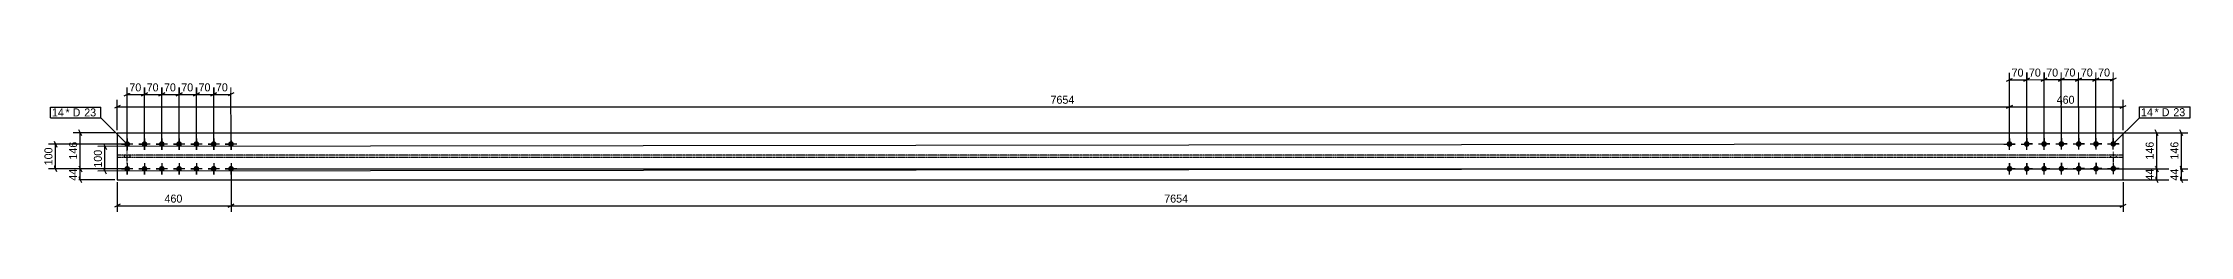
# Model space of a CAD drawing. Header units: millimetres. Extents: x 26 to 22380, y 32 to 1058.
# Drawn here: x 26 to 8711, y 32 to 619 of the extents above; entities that cross this region are included whole.
import ezdxf

# ---------------------------------------------------------------- set-up
doc = ezdxf.new("R2010")
doc.units = ezdxf.units.MM
doc.linetypes.add('DXK_LINE_DOT2', pattern=[3.9198, 1.9599, -1.9599])
doc.linetypes.add('DXK_LINE_DOT4', pattern=[0.9408, 0.4704, -0.4704])
doc.styles.add('Comic Sans MS', font='COMIC.TTF', dxfattribs={"height": 0.2})

msp = doc.modelspace()

# ---------------------------------------------------------------- hatches: boundary and pattern name
at = {"linetype": 'Continuous'}
for points in [[(366.4, 295.2, -1), (366.4, 318.2, -1)], [(436.4, 295.2, -1), (436.4, 318.2, -1)], [(506.4, 295.3, -1), (506.4, 318.3, -1)], [(576.4, 295.3, -1), (576.4, 318.3, -1)], [(646.4, 295.3, -1), (646.4, 318.3, -1)], [(716.4, 295.4, -1), (716.4, 318.4, -1)], [(786.4, 295.4, -1), (786.4, 318.4, -1)], [(7980.6, 318.6, -1), (7980.7, 295.6, -1)], [(8050.6, 318.7, -1), (8050.7, 295.7, -1)], [(8120.6, 318.7, -1), (8120.7, 295.7, -1)], [(8190.6, 318.8, -1), (8190.7, 295.8, -1)], [(8260.6, 318.9, -1), (8260.7, 295.9, -1)], [(8330.6, 319, -1), (8330.7, 296, -1)], [(8400.6, 319.1, -1), (8400.7, 296.1, -1)], [(366.4, 195.2, -1), (366.4, 218.2, -1)], [(436.4, 195.2, -1), (436.4, 218.2, -1)], [(506.4, 195.3, -1), (506.4, 218.3, -1)], [(576.4, 195.3, -1), (576.4, 218.3, -1)], [(646.4, 195.3, -1), (646.4, 218.3, -1)], [(716.4, 195.4, -1), (716.4, 218.4, -1)], [(786.4, 195.4, -1), (786.4, 218.4, -1)], [(7980.8, 218.6, -1), (7980.8, 195.6, -1)], [(8050.8, 218.7, -1), (8050.8, 195.7, -1)], [(8120.8, 218.7, -1), (8120.8, 195.7, -1)], [(8190.8, 218.8, -1), (8190.8, 195.8, -1)], [(8260.8, 218.9, -1), (8260.8, 195.9, -1)], [(8330.8, 219, -1), (8330.8, 196, -1)], [(8400.8, 219.1, -1), (8400.8, 196.1, -1)]]:
    msp.add_hatch(color=3, dxfattribs=at).paths.add_polyline_path(points)

# ---------------------------------------------------------------- linework, layer by layer
at = {"color": 8, "linetype": 'Continuous'}
for p, q in [((366.4, 316.7), (366.3, 536)), ((436.4, 316.7), (436.3, 536.1)), ((506.4, 316.8), (506.3, 536.1)), ((576.4, 316.8), (576.3, 536.1)), ((646.4, 316.8), (646.3, 536.1)), ((716.4, 316.9), (716.3, 536.2)), ((786.4, 316.9), (786.3, 536.2)), ((7968.3, 561.4), (7992.3, 573.4)), ((7980.6, 317.1), (7980.3, 595.8)), ((8038.3, 561.5), (8062.3, 573.5)), ((8050.6, 317.2), (8050.3, 595.9)), ((8108.3, 561.6), (8132.3, 573.6)), ((8120.6, 317.2), (8120.3, 596)), ((8178.3, 561.7), (8202.3, 573.7)), ((8248.3, 561.8), (8272.3, 573.8)), ((8318.3, 561.9), (8342.3, 573.9)), ((8330.6, 317.5), (8330.3, 596.3)), ((8330.3, 567.9), (8400.3, 568)), ((8412.3, 574), (8388.3, 561.9)), ((8400.6, 317.6), (8400.3, 596.4)), ((338.4, 463.6), (314.4, 451.6)), ((326.4, 362.6), (326.4, 486)), ((326.4, 457.6), (7980.7, 457.6)), ((354.3, 501.6), (378.3, 513.6)), ((424.3, 501.6), (448.3, 513.7)), ((494.3, 501.7), (518.3, 513.7)), ((564.3, 501.7), (588.3, 513.7)), ((634.3, 501.7), (658.3, 513.8)), ((704.3, 501.8), (728.3, 513.8)), ((716.3, 507.8), (786.3, 507.8)), ((798.3, 513.8), (774.3, 501.8)), ((7992.7, 463.6), (7968.7, 451.6)), ((7968.7, 451.6), (7992.7, 463.6)), ((7980.7, 317.1), (7980.7, 486)), ((7980.7, 317.1), (7980.7, 486)), ((7980.7, 457.6), (8440.7, 457.6)), ((8428.7, 451.6), (8452.7, 463.6)), ((8440.7, 362.6), (8440.7, 486)), ((316.4, 352.6), (148, 352.6)), ((182.4, 340.6), (170.4, 364.6)), ((176.4, 206.7), (176.4, 352.6)), ((7990.8, 352.6), (8702, 352.6)), ((8576.4, 206.9), (8576.4, 352.6)), ((8682.4, 340.6), (8670.4, 364.6)), ((8676.4, 207.1), (8676.4, 352.6)), ((76.4, 206.6), (76.4, 306.6)), ((7970.6, 307), (248, 297.1)), ((270.4, 309.2), (282.4, 285.2)), ((276.5, 197.2), (276.4, 297.2)), ((356.4, 206.7), (148, 206.7)), ((170.4, 218.7), (182.4, 194.7)), ((7970.8, 207), (248.1, 197.1)), ((282.5, 185.2), (270.5, 209.2)), ((786.4, 196.9), (786.4, 32)), ((786.4, 196.9), (786.4, 32)), ((7990.8, 207.1), (8702, 207.1)), ((8582.4, 150.6), (8570.4, 174.6)), ((8670.4, 219.1), (8682.4, 195.1)), ((8682.4, 150.6), (8670.4, 174.6)), ((326.4, 152.6), (326.4, 32)), ((796.4, 162.6), (8602, 162.6)), ((8440.7, 152.6), (8440.7, 32)), ((338.4, 63.6), (314.4, 51.6)), ((326.4, 57.6), (786.4, 57.6)), ((798.4, 63.6), (774.4, 51.6)), ((774.4, 51.6), (798.4, 63.6)), ((786.4, 57.6), (8440.7, 57.6)), ((8428.7, 51.6), (8452.7, 63.6))]:
    msp.add_line(p, q, dxfattribs=at)
at = {"color": 7, "linetype": 'Continuous'}
for p, q in [((326.4, 352.6), (326.4, 162.6)), ((326.4, 352.6), (8440.7, 352.6)), ((8440.7, 162.6), (8440.7, 352.6)), ((326.4, 162.6), (8440.7, 162.6))]:
    msp.add_line(p, q, dxfattribs=at)
at = {"color": 7, "linetype": 'DXK_LINE_DOT4'}
for p, q in [((8440.7, 262.3), (326.4, 262.3)), ((8440.7, 252.9), (326.4, 252.9))]:
    msp.add_line(p, q, dxfattribs=at)
at = {"color": 3, "linetype": 'Continuous'}
for p, q in [((389.4, 306.7), (343.4, 306.7)), ((343.4, 306.7), (358.7, 306.7)), ((366.3, 329.7), (366.4, 283.7)), ((366.3, 329.7), (366.4, 314.4)), ((366.4, 283.7), (366.4, 299)), ((389.4, 306.7), (374, 306.7)), ((459.4, 306.7), (413.4, 306.7)), ((413.4, 306.7), (428.7, 306.7)), ((436.3, 329.7), (436.4, 283.7)), ((436.3, 329.7), (436.4, 314.4)), ((436.4, 283.7), (436.4, 299)), ((459.4, 306.7), (444, 306.7)), ((529.4, 306.8), (483.4, 306.7)), ((483.4, 306.7), (498.7, 306.7)), ((506.3, 329.8), (506.4, 283.8)), ((506.3, 329.8), (506.4, 314.4)), ((506.4, 283.8), (506.4, 299.1)), ((529.4, 306.8), (514, 306.8)), ((599.4, 306.8), (553.4, 306.8)), ((553.4, 306.8), (568.7, 306.8)), ((576.3, 329.8), (576.4, 283.8)), ((576.3, 329.8), (576.4, 314.5)), ((576.4, 283.8), (576.4, 299.1)), ((599.4, 306.8), (584, 306.8)), ((669.4, 306.8), (623.4, 306.8)), ((623.4, 306.8), (638.7, 306.8)), ((646.3, 329.8), (646.4, 283.8)), ((646.3, 329.8), (646.4, 314.5)), ((646.4, 283.8), (646.4, 299.1)), ((669.4, 306.8), (654, 306.8)), ((739.4, 306.9), (693.4, 306.8)), ((693.4, 306.8), (708.7, 306.8)), ((716.3, 329.9), (716.4, 283.9)), ((716.3, 329.9), (716.4, 314.5)), ((716.4, 283.9), (716.4, 299.2)), ((739.4, 306.9), (724, 306.9)), ((809.4, 306.9), (763.4, 306.9)), ((763.4, 306.9), (778.7, 306.9)), ((786.3, 329.9), (786.4, 283.9)), ((786.3, 329.9), (786.4, 314.6)), ((786.4, 283.9), (786.4, 299.2)), ((809.4, 306.9), (794, 306.9)), ((7957.6, 307), (7973, 307.1)), ((7957.7, 307), (8003.7, 307.1)), ((7980.7, 284.1), (7980.6, 330.1)), ((7980.6, 330.1), (7980.6, 314.7)), ((7980.7, 284.1), (7980.6, 299.4)), ((8003.6, 307.1), (7988.3, 307.1)), ((8027.6, 307.1), (8043, 307.1)), ((8027.7, 307.1), (8073.7, 307.2)), ((8050.7, 284.2), (8050.6, 330.2)), ((8050.6, 330.2), (8050.6, 314.8)), ((8050.7, 284.2), (8050.6, 299.5)), ((8073.6, 307.2), (8058.3, 307.2)), ((8097.6, 307.2), (8113, 307.2)), ((8097.7, 307.2), (8143.7, 307.3)), ((8120.7, 284.2), (8120.6, 330.2)), ((8120.6, 330.2), (8120.6, 314.9)), ((8120.7, 284.2), (8120.6, 299.6)), ((8143.6, 307.3), (8128.3, 307.3)), ((8167.6, 307.3), (8183, 307.3)), ((8167.7, 307.3), (8213.7, 307.4)), ((8190.7, 284.3), (8190.6, 330.3)), ((8190.6, 330.3), (8190.6, 315)), ((8190.7, 284.3), (8190.6, 299.6)), ((8213.6, 307.4), (8198.3, 307.3)), ((8237.6, 307.4), (8253, 307.4)), ((8237.7, 307.4), (8283.7, 307.5)), ((8260.7, 284.4), (8260.6, 330.4)), ((8260.6, 330.4), (8260.6, 315.1)), ((8260.7, 284.4), (8260.6, 299.7)), ((8283.6, 307.4), (8268.3, 307.4)), ((8307.6, 307.5), (8323, 307.5)), ((8307.7, 307.5), (8353.7, 307.5)), ((8330.7, 284.5), (8330.6, 330.5)), ((8330.6, 330.5), (8330.6, 315.2)), ((8330.7, 284.5), (8330.6, 299.8)), ((8353.6, 307.5), (8338.3, 307.5)), ((8377.6, 307.6), (8393, 307.6)), ((8377.7, 307.6), (8423.7, 307.6)), ((8400.7, 284.6), (8400.6, 330.6)), ((8400.6, 330.6), (8400.6, 315.3)), ((8400.7, 284.6), (8400.6, 299.9)), ((8423.6, 307.6), (8408.3, 307.6)), ((389.4, 206.7), (343.4, 206.7)), ((343.4, 206.7), (358.7, 206.7)), ((366.4, 229.7), (366.4, 183.7)), ((366.4, 229.7), (366.4, 214.4)), ((366.4, 183.7), (366.4, 199)), ((389.4, 206.7), (374.1, 206.7)), ((459.4, 206.7), (413.4, 206.7)), ((413.4, 206.7), (428.7, 206.7)), ((436.4, 229.7), (436.4, 183.7)), ((436.4, 229.7), (436.4, 214.4)), ((436.4, 183.7), (436.4, 199)), ((459.4, 206.7), (444.1, 206.7)), ((529.4, 206.8), (483.4, 206.7)), ((483.4, 206.7), (498.7, 206.7)), ((506.4, 229.8), (506.4, 183.8)), ((506.4, 229.8), (506.4, 214.4)), ((506.4, 183.8), (506.4, 199.1)), ((529.4, 206.8), (514.1, 206.8)), ((599.4, 206.8), (553.4, 206.8)), ((553.4, 206.8), (568.7, 206.8)), ((576.4, 229.8), (576.4, 183.8)), ((576.4, 229.8), (576.4, 214.5)), ((576.4, 183.8), (576.4, 199.1)), ((599.4, 206.8), (584.1, 206.8)), ((669.4, 206.8), (623.4, 206.8)), ((623.4, 206.8), (638.7, 206.8)), ((646.4, 229.8), (646.4, 183.8)), ((646.4, 229.8), (646.4, 214.5)), ((646.4, 183.8), (646.4, 199.1)), ((669.4, 206.8), (654.1, 206.8)), ((739.4, 206.9), (693.4, 206.8)), ((693.4, 206.8), (708.7, 206.8)), ((716.4, 229.9), (716.4, 183.9)), ((716.4, 229.9), (716.4, 214.5)), ((716.4, 183.9), (716.4, 199.2)), ((739.4, 206.9), (724.1, 206.9)), ((809.4, 206.9), (763.4, 206.9)), ((763.4, 206.9), (778.7, 206.9)), ((786.4, 229.9), (786.4, 183.9)), ((786.4, 229.9), (786.4, 214.6)), ((786.4, 183.9), (786.4, 199.2)), ((809.4, 206.9), (794.1, 206.9)), ((7957.8, 207), (8003.8, 207.1)), ((7957.8, 207), (7973.1, 207.1)), ((7980.7, 230.1), (7980.8, 214.7)), ((7980.8, 184.1), (7980.8, 230.1)), ((7980.8, 184.1), (7980.8, 199.4)), ((8003.8, 207.1), (7988.4, 207.1)), ((8027.8, 207.1), (8073.8, 207.2)), ((8027.8, 207.1), (8043.1, 207.1)), ((8050.7, 230.2), (8050.8, 214.8)), ((8050.8, 184.2), (8050.8, 230.2)), ((8050.8, 184.2), (8050.8, 199.5)), ((8073.8, 207.2), (8058.4, 207.2)), ((8097.8, 207.2), (8143.8, 207.3)), ((8097.8, 207.2), (8113.1, 207.2)), ((8120.7, 230.2), (8120.8, 214.9)), ((8120.8, 184.2), (8120.8, 230.2)), ((8120.8, 184.2), (8120.8, 199.6)), ((8143.8, 207.3), (8128.4, 207.3)), ((8167.8, 207.3), (8213.8, 207.4)), ((8167.8, 207.3), (8183.1, 207.3)), ((8190.7, 230.3), (8190.8, 215)), ((8190.8, 184.3), (8190.8, 230.3)), ((8190.8, 184.3), (8190.8, 199.6)), ((8213.8, 207.4), (8198.4, 207.3)), ((8237.8, 207.4), (8283.8, 207.5)), ((8237.8, 207.4), (8253.1, 207.4)), ((8260.7, 230.4), (8260.8, 215.1)), ((8260.8, 184.4), (8260.8, 230.4)), ((8260.8, 184.4), (8260.8, 199.7)), ((8283.8, 207.4), (8268.4, 207.4)), ((8307.8, 207.5), (8353.8, 207.5)), ((8307.8, 207.5), (8323.1, 207.5)), ((8330.7, 230.5), (8330.8, 215.2)), ((8330.8, 184.5), (8330.8, 230.5)), ((8330.8, 184.5), (8330.8, 199.8)), ((8353.8, 207.5), (8338.4, 207.5)), ((8377.8, 207.6), (8423.8, 207.6)), ((8377.8, 207.6), (8393.1, 207.6)), ((8400.7, 230.6), (8400.8, 215.3)), ((8400.8, 184.6), (8400.8, 230.6)), ((8400.8, 184.6), (8400.8, 199.9)), ((8423.8, 207.6), (8408.4, 207.6))]:
    msp.add_line(p, q, dxfattribs=at)
at = {"color": 3, "linetype": 'DXK_LINE_DOT2'}
for p, q in [((354.9, 252.9), (354.9, 262.3)), ((354.9, 252.9), (354.9, 262.3)), ((354.9, 252.9), (354.9, 262.3)), ((354.9, 252.9), (354.9, 262.3)), ((354.9, 252.9), (354.9, 262.3)), ((366.4, 227.9), (366.4, 291.1)), ((366.4, 227.9), (366.4, 291.1)), ((366.4, 227.9), (366.4, 291.1)), ((366.4, 227.9), (366.4, 291.1)), ((366.4, 227.9), (366.4, 291.1)), ((377.9, 252.9), (377.9, 262.3)), ((377.9, 252.9), (377.9, 262.3)), ((377.9, 252.9), (377.9, 262.3)), ((377.9, 252.9), (377.9, 262.3)), ((377.9, 252.9), (377.9, 262.3)), ((8389.2, 262.3), (8389.2, 252.9)), ((8389.2, 262.3), (8389.2, 252.9)), ((8389.2, 262.3), (8389.2, 252.9)), ((8389.2, 262.3), (8389.2, 252.9)), ((8389.2, 262.3), (8389.2, 252.9)), ((8400.7, 275.5), (8400.7, 212.3)), ((8400.7, 275.5), (8400.7, 212.3)), ((8400.7, 275.5), (8400.7, 212.3)), ((8400.7, 275.5), (8400.7, 212.3)), ((8400.7, 275.5), (8400.7, 212.3)), ((8412.2, 262.3), (8412.2, 252.9)), ((8412.2, 262.3), (8412.2, 252.9)), ((8412.2, 262.3), (8412.2, 252.9)), ((8412.2, 262.3), (8412.2, 252.9)), ((8412.2, 262.3), (8412.2, 252.9))]:
    msp.add_line(p, q, dxfattribs=at)

# ---------------------------------------------------------------- wipeouts: each hides what was drawn before it
at = {"color": 0}
for points in [[(107.2, 418.8), (107.2, 450.8), (61.9, 450.8), (61.9, 418.8)], [(8558, 419.7), (8558, 451.7), (8512.7, 451.7), (8512.7, 419.7)]]:
    msp.add_wipeout(points, dxfattribs=at)

# ---------------------------------------------------------------- next in the draw order: wipeouts: each hides what was drawn before it
for points in [[(8397.8, 574), (8397.7, 618.8), (8332.8, 618.7), (8332.9, 573.9)], [(783.7, 513.8), (783.7, 558.6), (718.8, 558.6), (718.8, 513.8)], [(107.2, 418.8), (107.2, 450.8), (61.9, 450.8), (61.9, 418.8)], [(4212.1, 463.6), (4212.1, 508.4), (4095, 508.4), (4095, 463.6)], [(8256.2, 463.6), (8256.2, 508.4), (8165.2, 508.4), (8165.2, 463.6)], [(8558, 419.7), (8558, 451.7), (8512.7, 451.7), (8512.7, 419.7)], [(170.4, 321.7), (125.6, 321.7), (125.6, 237.6), (170.4, 237.6)], [(270.4, 289.2), (225.6, 289.2), (225.7, 205), (270.5, 205.1)], [(8670.4, 321.9), (8625.6, 321.9), (8625.6, 237.8), (8670.4, 237.8)], [(601.9, 63.6), (601.9, 108.4), (510.9, 108.4), (510.9, 63.6)], [(4672.1, 63.6), (4672.1, 108.4), (4555, 108.4), (4555, 63.6)]]:
    msp.add_wipeout(points, dxfattribs=at)

# ---------------------------------------------------------------- next in the draw order: linework, layer by layer
at = {"color": 8, "linetype": 'Continuous'}
for p, q in [((716.4, 316.9), (716.3, 536.2)), ((8190.6, 317.3), (8190.3, 596.1)), ((8260.6, 317.4), (8260.3, 596.2)), ((8260.3, 567.8), (8330.3, 567.9)), ((8342.3, 573.9), (8318.3, 561.9)), ((8330.6, 317.5), (8330.3, 596.3)), ((646.3, 507.7), (716.3, 507.8)), ((728.3, 513.8), (704.3, 501.8)), ((796.4, 352.6), (8602, 352.6)), ((8582.4, 340.6), (8570.4, 364.6)), ((356.4, 306.7), (48, 306.5)), ((70.4, 318.5), (82.4, 294.6)), ((356.4, 206.7), (148, 206.7)), ((170.4, 218.7), (182.4, 194.7)), ((182.4, 150.6), (170.4, 174.6)), ((176.4, 162.6), (176.4, 206.7)), ((796.4, 206.9), (8602, 206.9)), ((8570.4, 218.9), (8582.4, 194.9)), ((8670.4, 219.1), (8682.4, 195.1)), ((8676.4, 162.6), (8676.4, 207.1)), ((316.4, 162.6), (148, 162.6))]:
    msp.add_line(p, q, dxfattribs=at)
at = {"color": 7, "linetype": 'Continuous'}
for p, q in [((55.9, 412.8), (55.9, 456.8)), ((8506.7, 413.7), (8506.7, 457.7))]:
    msp.add_line(p, q, dxfattribs=at)

# ---------------------------------------------------------------- next in the draw order: texts
at = {"color": 3, "style": 'Comic Sans MS'}
for s, rotation, p in [('70', 0.07448, (8339.2, 580.3)), ('70', 0.02865, (725.2, 520.2)), ('146', 90.00021, (164, 244)), ('100', 90.07469, (264.1, 211.5)), ('146', 90.00021, (8664, 244.2))]:
    msp.add_text(s, height=32.38, rotation=rotation, dxfattribs=at).set_placement(p)
for s, p in [('7654', (4101.4, 470)), ('460', (8171.6, 470)), ('460', (517.3, 70)), ('7654', (4561.4, 70))]:
    msp.add_text(s, height=32.38, dxfattribs=at).set_placement(p)

# ---------------------------------------------------------------- next in the draw order: wipeouts: each hides what was drawn before it
at = {"color": 0}
for points in [[(183, 418.8), (183, 450.8), (116.8, 450.8), (116.8, 418.8)], [(8633.8, 419.7), (8633.8, 451.7), (8567.6, 451.7), (8567.6, 419.7)]]:
    msp.add_wipeout(points, dxfattribs=at)

# ---------------------------------------------------------------- next in the draw order: wipeouts: each hides what was drawn before it
for points in [[(8327.8, 573.9), (8327.7, 618.7), (8262.8, 618.6), (8262.9, 573.8)], [(713.7, 513.8), (713.7, 558.6), (648.8, 558.6), (648.8, 513.8)], [(183, 418.8), (183, 450.8), (116.8, 450.8), (116.8, 418.8)], [(8633.8, 419.7), (8633.8, 451.7), (8567.6, 451.7), (8567.6, 419.7)], [(8570.4, 321.8), (8525.6, 321.8), (8525.6, 237.7), (8570.4, 237.7)], [(170.4, 217.1), (125.6, 217.1), (125.6, 152.2), (170.4, 152.2)]]:
    msp.add_wipeout(points, dxfattribs=at)

# ---------------------------------------------------------------- next in the draw order: linework, layer by layer
at = {"color": 8, "linetype": 'Continuous'}
for p, q in [((646.4, 316.8), (646.3, 536.1)), ((8190.3, 567.7), (8260.3, 567.8)), ((8272.3, 573.8), (8248.3, 561.8)), ((8260.6, 317.4), (8260.3, 596.2)), ((576.3, 507.7), (646.3, 507.7)), ((658.3, 513.8), (634.3, 501.7)), ((356.4, 206.7), (48, 206.5)), ((82.4, 194.6), (70.4, 218.5)), ((796.4, 206.9), (8602, 206.9)), ((8570.4, 218.9), (8582.4, 194.9)), ((8576.4, 162.6), (8576.4, 206.9))]:
    msp.add_line(p, q, dxfattribs=at)
at = {"color": 7, "linetype": 'Continuous'}
msp.add_line((8400.7, 307.6), (8506.7, 413.7), dxfattribs=at)

# ---------------------------------------------------------------- next in the draw order: texts
at = {"color": 3, "style": 'Comic Sans MS'}
for s, rotation, p in [('70', 0.07448, (8269.2, 580.2)), ('70', 0.02865, (655.2, 520.2)), ('146', 90.00021, (8564, 244.1)), ('44', 90.00021, (164, 158.6))]:
    msp.add_text(s, height=32.38, rotation=rotation, dxfattribs=at).set_placement(p)
for p in [(61.9, 418.8), (8512.7, 419.7)]:
    msp.add_text('14', height=32.38, dxfattribs=at).set_placement(p)

# ---------------------------------------------------------------- next in the draw order: wipeouts: each hides what was drawn before it
at = {"color": 0}
for points in [[(244.7, 418.8), (244.7, 450.8), (192.6, 450.8), (192.6, 418.8)], [(8695.5, 419.7), (8695.5, 451.7), (8643.4, 451.7), (8643.4, 419.7)]]:
    msp.add_wipeout(points, dxfattribs=at)

# ---------------------------------------------------------------- next in the draw order: wipeouts: each hides what was drawn before it
for points in [[(8257.8, 573.8), (8257.7, 618.6), (8192.8, 618.5), (8192.9, 573.7)], [(643.7, 513.8), (643.7, 558.6), (578.8, 558.5), (578.8, 513.7)], [(244.7, 418.8), (244.7, 450.8), (192.6, 450.8), (192.6, 418.8)], [(8695.5, 419.7), (8695.5, 451.7), (8643.4, 451.7), (8643.4, 419.7)], [(70.4, 298.6), (25.6, 298.6), (25.6, 214.5), (70.4, 214.5)], [(8570.4, 217.2), (8525.6, 217.2), (8525.6, 152.3), (8570.4, 152.3)]]:
    msp.add_wipeout(points, dxfattribs=at)

# ---------------------------------------------------------------- next in the draw order: linework, layer by layer
at = {"color": 8, "linetype": 'Continuous'}
for p, q in [((576.4, 316.8), (576.3, 536.1)), ((8120.3, 567.6), (8190.3, 567.7)), ((8202.3, 573.7), (8178.3, 561.7)), ((8190.6, 317.3), (8190.3, 596.1)), ((506.3, 507.7), (576.3, 507.7)), ((588.3, 513.7), (564.3, 501.7)), ((7990.8, 207.1), (8702, 207.1)), ((7990.8, 162.6), (8702, 162.6))]:
    msp.add_line(p, q, dxfattribs=at)
at = {"color": 7, "linetype": 'Continuous'}
for p, q in [((55.9, 456.8), (260.3, 456.8)), ((260.3, 412.8), (260.3, 456.8)), ((8506.7, 457.7), (8711.1, 457.7)), ((8711.1, 413.7), (8711.1, 457.7)), ((55.9, 412.8), (260.3, 412.8)), ((366.4, 306.7), (260.3, 412.8)), ((8506.7, 413.7), (8711.1, 413.7))]:
    msp.add_line(p, q, dxfattribs=at)

# ---------------------------------------------------------------- next in the draw order: texts
at = {"color": 3, "style": 'Comic Sans MS'}
for s, rotation, p in [('70', 0.07448, (8199.2, 580.1)), ('70', 0.02865, (585.2, 520.1)), ('100', 90.02886, (64, 220.9)), ('44', 90.00021, (8564, 158.7))]:
    msp.add_text(s, height=32.38, rotation=rotation, dxfattribs=at).set_placement(p)
for s, p in [('* D', (116.8, 418.8)), ('23', (192.6, 418.8)), ('* D', (8567.6, 419.7)), ('23', (8643.4, 419.7))]:
    msp.add_text(s, height=32.38, dxfattribs=at).set_placement(p)

# ---------------------------------------------------------------- next in the draw order: wipeouts: each hides what was drawn before it
at = {"color": 0}
for points in [[(8187.8, 573.7), (8187.7, 618.5), (8122.8, 618.4), (8122.9, 573.6)], [(573.7, 513.7), (573.7, 558.5), (508.8, 558.5), (508.8, 513.7)], [(8670.4, 217.3), (8625.6, 217.3), (8625.6, 152.4), (8670.4, 152.4)]]:
    msp.add_wipeout(points, dxfattribs=at)

# ---------------------------------------------------------------- next in the draw order: linework, layer by layer
at = {"color": 8, "linetype": 'Continuous'}
for p, q in [((506.4, 316.8), (506.3, 536.1)), ((8050.3, 567.5), (8120.3, 567.6)), ((8132.3, 573.6), (8108.3, 561.6)), ((8120.6, 317.2), (8120.3, 596)), ((436.3, 507.7), (506.3, 507.7)), ((518.3, 513.7), (494.3, 501.7))]:
    msp.add_line(p, q, dxfattribs=at)

# ---------------------------------------------------------------- next in the draw order: texts
at = {"color": 3, "style": 'Comic Sans MS'}
for s, rotation, p in [('70', 0.07448, (8129.2, 580)), ('70', 0.02865, (515.2, 520.1)), ('44', 90.00021, (8664, 158.8))]:
    msp.add_text(s, height=32.38, rotation=rotation, dxfattribs=at).set_placement(p)

# ---------------------------------------------------------------- next in the draw order: wipeouts: each hides what was drawn before it
at = {"color": 0}
for points in [[(8117.8, 573.6), (8117.7, 618.4), (8052.8, 618.3), (8052.9, 573.5)], [(503.7, 513.7), (503.7, 558.5), (438.8, 558.5), (438.8, 513.7)]]:
    msp.add_wipeout(points, dxfattribs=at)

# ---------------------------------------------------------------- next in the draw order: linework, layer by layer
at = {"color": 8, "linetype": 'Continuous'}
for p, q in [((436.4, 316.7), (436.3, 536.1)), ((7980.3, 567.4), (8050.3, 567.5)), ((8062.3, 573.5), (8038.3, 561.5)), ((8050.6, 317.2), (8050.3, 595.9)), ((366.3, 507.6), (436.3, 507.7)), ((448.3, 513.7), (424.3, 501.6))]:
    msp.add_line(p, q, dxfattribs=at)

# ---------------------------------------------------------------- next in the draw order: texts
at = {"color": 3, "style": 'Comic Sans MS'}
for rotation, p in [(0.07448, (8059.2, 579.9)), (0.02865, (445.2, 520.1))]:
    msp.add_text('70', height=32.38, rotation=rotation, dxfattribs=at).set_placement(p)

# ---------------------------------------------------------------- next in the draw order: wipeouts: each hides what was drawn before it
at = {"color": 0}
for points in [[(8047.8, 573.5), (8047.7, 618.3), (7982.8, 618.2), (7982.9, 573.4)], [(433.7, 513.7), (433.7, 558.5), (368.8, 558.4), (368.8, 513.6)]]:
    msp.add_wipeout(points, dxfattribs=at)

# ---------------------------------------------------------------- next in the draw order: texts
at = {"color": 3, "style": 'Comic Sans MS'}
for rotation, p in [(0.07448, (7989.2, 579.8)), (0.02865, (375.2, 520))]:
    msp.add_text('70', height=32.38, rotation=rotation, dxfattribs=at).set_placement(p)

doc.saveas('drawing.dxf')
